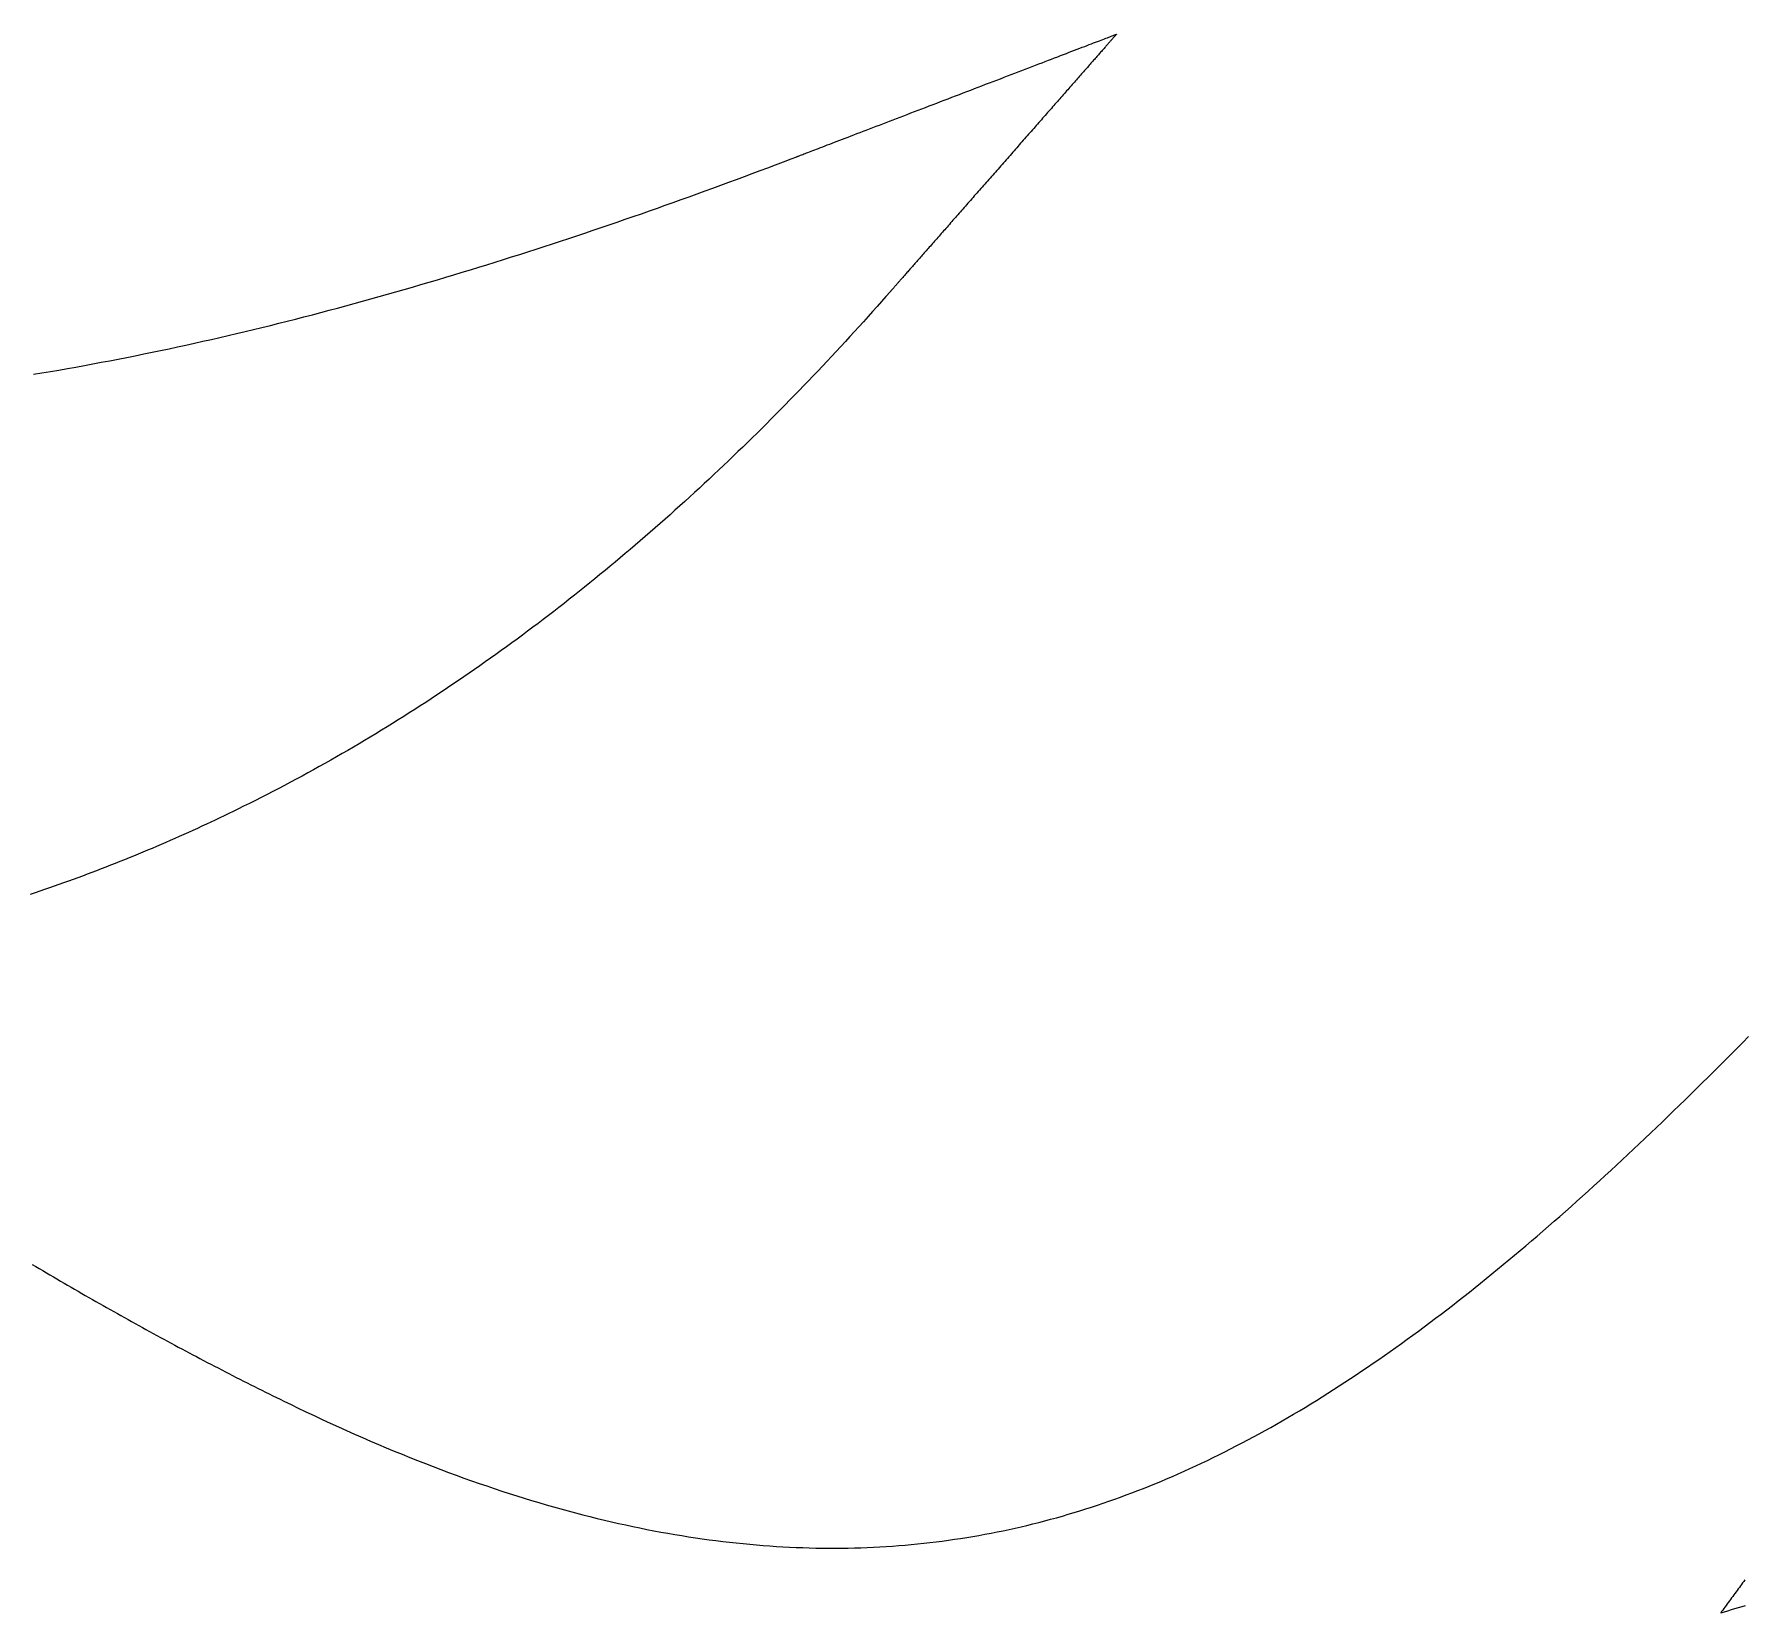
# Model space of a CAD drawing. Extents: x -6.8 to 6.8, y -8.6 to 0.4.
# Drawn here: x -4.996 to -3.442, y -6.168 to -4.734 of the extents above; entities that cross this region are included whole.
import ezdxf

# ---------------------------------------------------------------- set-up
doc = ezdxf.new("R2010")
doc.units = 0
doc.layers.add('4', color=50, linetype='CONTINUOUS')

msp = doc.modelspace()

# ---------------------------------------------------------------- linework, layer by layer
at = {"layer": '4', "color": 2}
for points in [[(-4.99631, -5.04284, 0), (-4.98861, -5.04157, 0), (-4.98091, -5.04027, 0), (-4.9732, -5.03895, 0), (-4.9655, -5.03761, 0), (-4.9578, -5.03624, 0), (-4.9501, -5.03484, 0), (-4.9424, -5.03343, 0), (-4.9347, -5.03198, 0), (-4.927, -5.03052, 0), (-4.91931, -5.02903, 0), (-4.91161, -5.02751, 0), (-4.90392, -5.02597, 0), (-4.89623, -5.02441, 0), (-4.88854, -5.02283, 0), (-4.88086, -5.02123, 0), (-4.87317, -5.0196, 0), (-4.86549, -5.01795, 0), (-4.85781, -5.01627, 0), (-4.85014, -5.01458, 0), (-4.84247, -5.01287, 0), (-4.8348, -5.01113, 0), (-4.82713, -5.00937, 0), (-4.81947, -5.00759, 0), (-4.81181, -5.00579, 0), (-4.80416, -5.00397, 0), (-4.79651, -5.00213, 0), (-4.78886, -5.00027, 0), (-4.78122, -4.99839, 0), (-4.77358, -4.9965, 0), (-4.76595, -4.99458, 0), (-4.75832, -4.99264, 0), (-4.75069, -4.99068, 0), (-4.74308, -4.98871, 0), (-4.73546, -4.98672, 0), (-4.72786, -4.9847, 0), (-4.72025, -4.98267, 0), (-4.71266, -4.98063, 0), (-4.70507, -4.97856, 0), (-4.69748, -4.97648, 0), (-4.6899, -4.97438, 0), (-4.68233, -4.97227, 0), (-4.67477, -4.97013, 0), (-4.66721, -4.96798, 0), (-4.65966, -4.96582, 0), (-4.65211, -4.96364, 0), (-4.64457, -4.96144, 0), (-4.63704, -4.95923, 0), (-4.62952, -4.957, 0), (-4.62201, -4.95476, 0), (-4.6145, -4.9525, 0), (-4.607, -4.95023, 0), (-4.59951, -4.94794, 0), (-4.59202, -4.94564, 0), (-4.58455, -4.94333, 0), (-4.57708, -4.941, 0), (-4.56963, -4.93865, 0), (-4.56218, -4.9363, 0), (-4.55474, -4.93393, 0), (-4.54731, -4.93155, 0), (-4.53989, -4.92915, 0), (-4.53247, -4.92675, 0), (-4.52507, -4.92433, 0), (-4.51768, -4.9219, 0), (-4.5103, -4.91945, 0), (-4.50293, -4.917, 0), (-4.49556, -4.91453, 0), (-4.48821, -4.91206, 0), (-4.48087, -4.90957, 0), (-4.47354, -4.90707, 0), (-4.46622, -4.90456, 0), (-4.45892, -4.90204, 0), (-4.45162, -4.89951, 0), (-4.44433, -4.89698, 0), (-4.43706, -4.89443, 0), (-4.4298, -4.89187, 0), (-4.42255, -4.8893, 0), (-4.41531, -4.88673, 0), (-4.40808, -4.88414, 0), (-4.40087, -4.88155, 0), (-4.39367, -4.87895, 0), (-4.38648, -4.87634, 0), (-4.3793, -4.87372, 0), (-4.37214, -4.8711, 0), (-4.36499, -4.86846, 0), (-4.35786, -4.86583, 0), (-4.35073, -4.86318, 0), (-4.34362, -4.86053, 0), (-4.33653, -4.85787, 0), (-4.32945, -4.8552, 0), (-4.32238, -4.85253, 0), (-4.31533, -4.84985, 0), (-4.30829, -4.84717, 0), (-4.30319, -4.84522, 0), (-4.3031, -4.84519, 0), (-4.30291, -4.84511, 0), (-4.30262, -4.845, 0), (-4.30223, -4.84485, 0), (-4.30173, -4.84466, 0), (-4.30114, -4.84443, 0), (-4.30045, -4.84417, 0), (-4.29966, -4.84387, 0), (-4.29878, -4.84353, 0), (-4.2978, -4.84316, 0), (-4.29674, -4.84275, 0), (-4.29559, -4.84231, 0), (-4.29435, -4.84183, 0), (-4.29302, -4.84133, 0), (-4.29162, -4.84079, 0), (-4.29013, -4.84021, 0), (-4.28856, -4.83961, 0), (-4.28691, -4.83898, 0), (-4.28518, -4.83832, 0), (-4.28338, -4.83763, 0), (-4.28151, -4.83691, 0), (-4.27956, -4.83617, 0), (-4.27754, -4.83539, 0), (-4.27546, -4.8346, 0), (-4.27331, -4.83377, 0), (-4.27109, -4.83292, 0), (-4.26881, -4.83205, 0), (-4.26647, -4.83115, 0), (-4.26407, -4.83023, 0), (-4.26161, -4.82929, 0), (-4.2591, -4.82833, 0), (-4.25653, -4.82734, 0), (-4.25391, -4.82634, 0), (-4.25123, -4.82531, 0), (-4.24851, -4.82427, 0), (-4.24573, -4.82321, 0), (-4.24292, -4.82213, 0), (-4.24005, -4.82103, 0), (-4.23715, -4.81992, 0), (-4.2342, -4.81879, 0), (-4.23121, -4.81764, 0), (-4.22819, -4.81648, 0), (-4.22513, -4.81531, 0), (-4.22203, -4.81413, 0), (-4.21891, -4.81293, 0), (-4.21575, -4.81172, 0), (-4.21256, -4.8105, 0), (-4.20934, -4.80926, 0), (-4.2061, -4.80802, 0), (-4.20284, -4.80677, 0), (-4.19955, -4.80551, 0), (-4.19624, -4.80424, 0), (-4.19291, -4.80297, 0), (-4.18956, -4.80169, 0), (-4.1862, -4.8004, 0), (-4.18283, -4.7991, 0), (-4.17944, -4.79781, 0), (-4.17604, -4.7965, 0), (-4.17263, -4.7952, 0), (-4.16922, -4.79389, 0), (-4.1658, -4.79258, 0), (-4.16238, -4.79127, 0), (-4.15895, -4.78996, 0), (-4.15552, -4.78864, 0), (-4.1521, -4.78733, 0), (-4.14867, -4.78602, 0), (-4.14526, -4.78471, 0), (-4.14185, -4.7834, 0), (-4.13844, -4.7821, 0), (-4.13505, -4.7808, 0), (-4.13167, -4.7795, 0), (-4.1283, -4.77821, 0), (-4.12494, -4.77693, 0), (-4.1216, -4.77565, 0), (-4.11828, -4.77438, 0), (-4.11498, -4.77311, 0), (-4.11171, -4.77186, 0), (-4.10845, -4.77061, 0), (-4.10522, -4.76937, 0), (-4.10202, -4.76814, 0), (-4.09884, -4.76693, 0), (-4.0957, -4.76572, 0), (-4.09259, -4.76453, 0), (-4.08951, -4.76335, 0), (-4.08646, -4.76218, 0), (-4.08346, -4.76103, 0), (-4.08049, -4.75989, 0), (-4.07756, -4.75877, 0), (-4.07467, -4.75767, 0), (-4.07183, -4.75658, 0), (-4.06903, -4.75551, 0), (-4.06628, -4.75445, 0), (-4.06358, -4.75342, 0), (-4.06093, -4.7524, 0), (-4.05833, -4.7514, 0), (-4.05578, -4.75043, 0), (-4.05329, -4.74948, 0), (-4.05086, -4.74854, 0), (-4.04849, -4.74763, 0), (-4.04618, -4.74675, 0), (-4.04392, -4.74589, 0), (-4.04174, -4.74505, 0), (-4.03962, -4.74424, 0), (-4.03756, -4.74345, 0), (-4.03558, -4.74269, 0), (-4.03367, -4.74196, 0), (-4.03183, -4.74125, 0), (-4.03006, -4.74057, 0), (-4.02837, -4.73993, 0), (-4.02676, -4.73931, 0), (-4.02522, -4.73872, 0), (-4.02377, -4.73816, 0), (-4.0224, -4.73764, 0), (-4.02111, -4.73715, 0), (-4.01991, -4.73669, 0), (-4.0188, -4.73626, 0), (-4.01778, -4.73587, 0), (-4.01685, -4.73551, 0), (-4.01601, -4.73519, 0), (-4.01527, -4.73491, 0), (-4.01462, -4.73466, 0), (-4.01407, -4.73445, 0), (-4.01362, -4.73427, 0), (-4.01327, -4.73414, 0), (-4.01303, -4.73405, 0), (-4.01289, -4.73399, 0), (-4.01285, -4.73398, 0), (-4.01286, -4.734, 0), (-4.0129, -4.73403, 0), (-4.01295, -4.73409, 0), (-4.01301, -4.73417, 0), (-4.0131, -4.73427, 0), (-4.01321, -4.73439, 0), (-4.01333, -4.73453, 0), (-4.01347, -4.73469, 0), (-4.01363, -4.73487, 0), (-4.01381, -4.73507, 0), (-4.01401, -4.7353, 0), (-4.01422, -4.73554, 0), (-4.01445, -4.7358, 0), (-4.0147, -4.73608, 0), (-4.01496, -4.73638, 0), (-4.01524, -4.7367, 0), (-4.01554, -4.73704, 0), (-4.01585, -4.73739, 0), (-4.01618, -4.73777, 0), (-4.01653, -4.73816, 0), (-4.01689, -4.73858, 0), (-4.01727, -4.73901, 0), (-4.01766, -4.73945, 0), (-4.01807, -4.73992, 0), (-4.0185, -4.7404, 0), (-4.01894, -4.7409, 0), (-4.01939, -4.74142, 0), (-4.01986, -4.74196, 0), (-4.02035, -4.74251, 0), (-4.02085, -4.74308, 0), (-4.02136, -4.74366, 0), (-4.02189, -4.74426, 0), (-4.02243, -4.74488, 0), (-4.02299, -4.74552, 0), (-4.02356, -4.74617, 0), (-4.02414, -4.74683, 0), (-4.02474, -4.74751, 0), (-4.02535, -4.74821, 0), (-4.02598, -4.74892, 0), (-4.02662, -4.74965, 0), (-4.02727, -4.75039, 0), (-4.02793, -4.75114, 0), (-4.02861, -4.75191, 0), (-4.0293, -4.7527, 0), (-4.03, -4.7535, 0), (-4.03072, -4.75431, 0), (-4.03144, -4.75514, 0), (-4.03218, -4.75598, 0), (-4.03293, -4.75683, 0), (-4.03369, -4.7577, 0), (-4.03447, -4.75858, 0), (-4.03525, -4.75947, 0), (-4.03605, -4.76038, 0), (-4.03685, -4.7613, 0), (-4.03767, -4.76223, 0), (-4.0385, -4.76317, 0), (-4.03934, -4.76412, 0), (-4.04019, -4.76509, 0), (-4.04105, -4.76607, 0), (-4.04192, -4.76706, 0), (-4.0428, -4.76806, 0), (-4.04369, -4.76908, 0), (-4.04459, -4.7701, 0), (-4.0455, -4.77114, 0), (-4.04642, -4.77218, 0), (-4.04735, -4.77324, 0), (-4.04829, -4.77431, 0), (-4.04923, -4.77538, 0), (-4.05019, -4.77647, 0), (-4.05115, -4.77757, 0), (-4.05213, -4.77867, 0), (-4.05311, -4.77979, 0), (-4.0541, -4.78092, 0), (-4.05509, -4.78205, 0), (-4.0561, -4.7832, 0), (-4.05711, -4.78435, 0), (-4.05813, -4.78551, 0), (-4.05916, -4.78668, 0), (-4.0602, -4.78786, 0), (-4.06124, -4.78904, 0), (-4.06229, -4.79024, 0), (-4.06335, -4.79144, 0), (-4.06441, -4.79265, 0), (-4.06548, -4.79387, 0), (-4.06656, -4.79509, 0), (-4.06764, -4.79633, 0), (-4.06873, -4.79756, 0), (-4.06982, -4.79881, 0), (-4.07092, -4.80006, 0), (-4.07203, -4.80132, 0), (-4.07314, -4.80259, 0), (-4.07426, -4.80386, 0), (-4.07538, -4.80514, 0), (-4.07651, -4.80642, 0), (-4.07764, -4.80771, 0), (-4.07878, -4.809, 0), (-4.07992, -4.8103, 0), (-4.08107, -4.81161, 0), (-4.08222, -4.81292, 0), (-4.08337, -4.81423, 0), (-4.08453, -4.81555, 0), (-4.08569, -4.81687, 0), (-4.08686, -4.8182, 0), (-4.08803, -4.81953, 0), (-4.08921, -4.82087, 0), (-4.09038, -4.82221, 0), (-4.09156, -4.82355, 0), (-4.09275, -4.82489, 0), (-4.09393, -4.82624, 0), (-4.09512, -4.8276, 0), (-4.09631, -4.82895, 0), (-4.0975, -4.83031, 0), (-4.0987, -4.83167, 0), (-4.0999, -4.83303, 0), (-4.1011, -4.8344, 0), (-4.1023, -4.83577, 0), (-4.1035, -4.83714, 0), (-4.10471, -4.83851, 0), (-4.10591, -4.83988, 0), (-4.10712, -4.84125, 0), (-4.10833, -4.84263, 0), (-4.10954, -4.844, 0), (-4.11075, -4.84538, 0), (-4.11196, -4.84676, 0), (-4.11317, -4.84813, 0), (-4.11438, -4.84951, 0), (-4.11559, -4.85089, 0), (-4.1168, -4.85227, 0), (-4.11801, -4.85365, 0), (-4.11922, -4.85503, 0), (-4.12043, -4.8564, 0), (-4.12164, -4.85778, 0), (-4.12285, -4.85915, 0), (-4.12406, -4.86053, 0), (-4.12527, -4.8619, 0), (-4.12647, -4.86327, 0), (-4.12768, -4.86465, 0), (-4.12888, -4.86601, 0), (-4.13008, -4.86738, 0), (-4.13128, -4.86875, 0), (-4.13248, -4.87011, 0), (-4.13367, -4.87147, 0), (-4.13487, -4.87283, 0), (-4.13606, -4.87418, 0), (-4.13725, -4.87553, 0), (-4.13843, -4.87688, 0), (-4.13961, -4.87823, 0), (-4.14079, -4.87957, 0), (-4.14197, -4.88091, 0), (-4.14314, -4.88224, 0), (-4.14431, -4.88357, 0), (-4.14548, -4.8849, 0), (-4.14664, -4.88622, 0), (-4.1478, -4.88754, 0), (-4.14895, -4.88885, 0), (-4.1501, -4.89016, 0), (-4.15125, -4.89147, 0), (-4.15239, -4.89277, 0), (-4.15353, -4.89406, 0), (-4.15466, -4.89535, 0), (-4.15578, -4.89663, 0), (-4.15691, -4.8979, 0), (-4.15802, -4.89917, 0), (-4.15913, -4.90044, 0), (-4.16024, -4.9017, 0), (-4.16134, -4.90295, 0), (-4.16243, -4.90419, 0), (-4.16352, -4.90543, 0), (-4.1646, -4.90666, 0), (-4.16568, -4.90788, 0), (-4.16675, -4.9091, 0), (-4.16781, -4.91031, 0), (-4.16886, -4.91151, 0), (-4.16991, -4.9127, 0), (-4.17095, -4.91389, 0), (-4.17199, -4.91507, 0), (-4.17301, -4.91623, 0), (-4.17403, -4.91739, 0), (-4.17504, -4.91854, 0), (-4.17605, -4.91969, 0), (-4.17704, -4.92082, 0), (-4.17803, -4.92194, 0), (-4.17901, -4.92306, 0), (-4.17998, -4.92416, 0), (-4.18095, -4.92526, 0), (-4.1819, -4.92634, 0), (-4.18284, -4.92742, 0), (-4.18378, -4.92849, 0), (-4.18471, -4.92954, 0), (-4.18562, -4.93058, 0), (-4.18653, -4.93162, 0), (-4.18743, -4.93264, 0), (-4.18832, -4.93365, 0), (-4.1892, -4.93465, 0), (-4.19007, -4.93564, 0), (-4.19093, -4.93662, 0), (-4.19177, -4.93758, 0), (-4.19261, -4.93853, 0), (-4.19344, -4.93948, 0), (-4.19425, -4.9404, 0), (-4.19506, -4.94132, 0), (-4.19585, -4.94222, 0), (-4.19664, -4.94311, 0), (-4.19741, -4.94399, 0), (-4.19817, -4.94486, 0), (-4.19892, -4.94571, 0), (-4.19965, -4.94655, 0), (-4.20038, -4.94737, 0), (-4.20109, -4.94818, 0), (-4.20179, -4.94898, 0), (-4.20247, -4.94976, 0), (-4.20315, -4.95053, 0), (-4.20381, -4.95128, 0), (-4.20446, -4.95202, 0), (-4.2051, -4.95274, 0), (-4.20572, -4.95345, 0), (-4.20633, -4.95414, 0), (-4.20692, -4.95482, 0), (-4.20751, -4.95548, 0), (-4.20807, -4.95613, 0), (-4.20863, -4.95676, 0), (-4.20917, -4.95738, 0), (-4.2097, -4.95797, 0), (-4.21021, -4.95856, 0), (-4.2107, -4.95912, 0), (-4.21119, -4.95967, 0), (-4.21165, -4.9602, 0), (-4.21211, -4.96072, 0), (-4.21254, -4.96122, 0), (-4.21297, -4.9617, 0), (-4.21337, -4.96216, 0), (-4.21376, -4.9626, 0), (-4.21414, -4.96303, 0), (-4.2145, -4.96344, 0), (-4.21484, -4.96383, 0), (-4.21517, -4.9642, 0), (-4.21548, -4.96456, 0), (-4.21577, -4.96489, 0), (-4.21605, -4.96521, 0), (-4.21631, -4.9655, 0), (-4.21655, -4.96578, 0), (-4.21678, -4.96604, 0), (-4.21699, -4.96628, 0), (-4.21718, -4.96649, 0), (-4.21736, -4.96669, 0), (-4.21751, -4.96687, 0), (-4.21765, -4.96703, 0), (-4.21777, -4.96717, 0), (-4.21787, -4.96728, 0), (-4.21796, -4.96738, 0), (-4.21802, -4.96745, 0), (-4.21807, -4.96751, 0), (-4.2181, -4.96754, 0), (-4.21811, -4.96755, 0)], [(-4.21811, -4.96755, 0), (-4.22217, -4.97216, 0), (-4.22624, -4.97676, 0), (-4.23032, -4.98135, 0), (-4.2344, -4.98593, 0), (-4.23849, -4.99049, 0), (-4.2426, -4.99505, 0), (-4.24671, -4.99959, 0), (-4.25082, -5.00411, 0), (-4.25495, -5.00863, 0), (-4.25908, -5.01313, 0), (-4.26323, -5.01762, 0), (-4.26738, -5.0221, 0), (-4.27154, -5.02656, 0), (-4.27571, -5.03102, 0), (-4.27989, -5.03545, 0), (-4.28407, -5.03988, 0), (-4.28827, -5.04429, 0), (-4.29247, -5.04869, 0), (-4.29668, -5.05308, 0), (-4.3009, -5.05745, 0), (-4.30513, -5.06182, 0), (-4.30937, -5.06616, 0), (-4.31362, -5.0705, 0), (-4.31787, -5.07482, 0), (-4.32214, -5.07913, 0), (-4.32641, -5.08342, 0), (-4.33069, -5.0877, 0), (-4.33499, -5.09197, 0), (-4.33929, -5.09622, 0), (-4.3436, -5.10046, 0), (-4.34792, -5.10469, 0), (-4.35225, -5.1089, 0), (-4.35658, -5.1131, 0), (-4.36093, -5.11728, 0), (-4.36529, -5.12145, 0), (-4.36965, -5.12561, 0), (-4.37403, -5.12975, 0), (-4.37841, -5.13388, 0), (-4.38281, -5.13799, 0), (-4.38721, -5.14209, 0), (-4.39162, -5.14618, 0), (-4.39605, -5.15025, 0), (-4.40048, -5.15431, 0), (-4.40492, -5.15835, 0), (-4.40937, -5.16238, 0), (-4.41383, -5.16639, 0), (-4.4183, -5.17039, 0), (-4.42278, -5.17437, 0), (-4.42727, -5.17834, 0), (-4.43178, -5.1823, 0), (-4.43629, -5.18624, 0), (-4.44081, -5.19016, 0), (-4.44534, -5.19407, 0), (-4.44988, -5.19797, 0), (-4.45443, -5.20185, 0), (-4.45899, -5.20571, 0), (-4.46356, -5.20956, 0), (-4.46814, -5.21339, 0), (-4.47273, -5.21721, 0), (-4.47733, -5.22102, 0), (-4.48194, -5.2248, 0), (-4.48656, -5.22858, 0), (-4.4912, -5.23233, 0), (-4.49584, -5.23607, 0), (-4.50049, -5.2398, 0), (-4.50515, -5.24351, 0), (-4.50983, -5.2472, 0), (-4.51451, -5.25088, 0), (-4.51921, -5.25455, 0), (-4.52391, -5.25819, 0), (-4.52863, -5.26182, 0), (-4.53336, -5.26544, 0), (-4.53809, -5.26904, 0), (-4.54284, -5.27262, 0), (-4.5476, -5.27618, 0), (-4.55237, -5.27973, 0), (-4.55715, -5.28327, 0), (-4.56194, -5.28678, 0), (-4.56675, -5.29028, 0), (-4.57156, -5.29377, 0), (-4.57638, -5.29724, 0), (-4.58122, -5.30069, 0), (-4.58607, -5.30412, 0), (-4.59092, -5.30754, 0), (-4.59579, -5.31094, 0), (-4.60067, -5.31432, 0), (-4.60556, -5.31769, 0), (-4.61047, -5.32104, 0), (-4.61538, -5.32437, 0), (-4.62031, -5.32769, 0), (-4.62524, -5.33099, 0), (-4.63019, -5.33427, 0), (-4.63515, -5.33753, 0), (-4.64012, -5.34078, 0), (-4.6451, -5.34401, 0), (-4.6501, -5.34722, 0), (-4.6551, -5.35042, 0), (-4.66012, -5.35359, 0), (-4.66515, -5.35675, 0), (-4.67019, -5.3599, 0), (-4.67524, -5.36302, 0), (-4.68031, -5.36613, 0), (-4.68538, -5.36922, 0), (-4.69047, -5.37229, 0), (-4.69557, -5.37534, 0), (-4.70068, -5.37837, 0), (-4.70581, -5.38139, 0), (-4.71094, -5.38439, 0), (-4.71609, -5.38737, 0), (-4.72125, -5.39033, 0), (-4.72642, -5.39328, 0), (-4.7316, -5.3962, 0), (-4.7368, -5.39911, 0), (-4.74201, -5.402, 0), (-4.74723, -5.40487, 0), (-4.75246, -5.40772, 0), (-4.75771, -5.41056, 0), (-4.76297, -5.41337, 0), (-4.76824, -5.41617, 0), (-4.77352, -5.41895, 0), (-4.77881, -5.42171, 0), (-4.78412, -5.42445, 0), (-4.78944, -5.42717, 0), (-4.79477, -5.42987, 0), (-4.80012, -5.43255, 0), (-4.80548, -5.43521, 0), (-4.81085, -5.43786, 0), (-4.815, -5.43989, 0), (-4.81903, -5.44184, 0), (-4.82307, -5.44379, 0), (-4.82712, -5.44572, 0), (-4.83118, -5.44764, 0), (-4.83524, -5.44955, 0), (-4.83931, -5.45145, 0), (-4.84338, -5.45334, 0), (-4.84746, -5.45522, 0), (-4.85155, -5.45709, 0), (-4.85565, -5.45894, 0), (-4.85975, -5.46079, 0), (-4.86386, -5.46262, 0), (-4.86798, -5.46445, 0), (-4.8721, -5.46626, 0), (-4.87623, -5.46806, 0), (-4.88037, -5.46985, 0), (-4.88452, -5.47163, 0), (-4.88867, -5.47339, 0), (-4.89283, -5.47515, 0), (-4.897, -5.47689, 0), (-4.90117, -5.47862, 0), (-4.90535, -5.48035, 0), (-4.90954, -5.48206, 0), (-4.91373, -5.48375, 0), (-4.91794, -5.48544, 0), (-4.92214, -5.48712, 0), (-4.92636, -5.48878, 0), (-4.93058, -5.49043, 0), (-4.93482, -5.49207, 0), (-4.93905, -5.4937, 0), (-4.9433, -5.49532, 0), (-4.94755, -5.49693, 0), (-4.95181, -5.49852, 0), (-4.95608, -5.50011, 0), (-4.96036, -5.50168, 0), (-4.96464, -5.50324, 0), (-4.96893, -5.50478, 0), (-4.97322, -5.50632, 0), (-4.97753, -5.50784, 0), (-4.98184, -5.50936, 0), (-4.98616, -5.51086, 0), (-4.99049, -5.51235, 0), (-4.99482, -5.51382, 0), (-4.99916, -5.51529, 0)], [(-4.99743, -5.85117, 0), (-4.99423, -5.85308, 0), (-4.99103, -5.85498, 0), (-4.98783, -5.85688, 0), (-4.98462, -5.85877, 0), (-4.98141, -5.86067, 0), (-4.9782, -5.86255, 0), (-4.97499, -5.86444, 0), (-4.97178, -5.86632, 0), (-4.96857, -5.8682, 0), (-4.96535, -5.87007, 0), (-4.96213, -5.87194, 0), (-4.95891, -5.8738, 0), (-4.95569, -5.87567, 0), (-4.95247, -5.87753, 0), (-4.94924, -5.87938, 0), (-4.94602, -5.88123, 0), (-4.94279, -5.88308, 0), (-4.93956, -5.88492, 0), (-4.93633, -5.88676, 0), (-4.93309, -5.8886, 0), (-4.92986, -5.89043, 0), (-4.92662, -5.89226, 0), (-4.92338, -5.89409, 0), (-4.92014, -5.89591, 0), (-4.9169, -5.89773, 0), (-4.91366, -5.89954, 0), (-4.91041, -5.90135, 0), (-4.90716, -5.90316, 0), (-4.90391, -5.90496, 0), (-4.90066, -5.90676, 0), (-4.89741, -5.90855, 0), (-4.89415, -5.91034, 0), (-4.8909, -5.91213, 0), (-4.88764, -5.91391, 0), (-4.88438, -5.91569, 0), (-4.88111, -5.91747, 0), (-4.87785, -5.91924, 0), (-4.87458, -5.921, 0), (-4.87132, -5.92277, 0), (-4.86805, -5.92452, 0), (-4.86477, -5.92628, 0), (-4.8615, -5.92803, 0), (-4.85822, -5.92978, 0), (-4.85495, -5.93152, 0), (-4.85167, -5.93326, 0), (-4.84839, -5.93499, 0), (-4.8451, -5.93672, 0), (-4.84182, -5.93845, 0), (-4.83853, -5.94017, 0), (-4.83524, -5.94189, 0), (-4.83195, -5.9436, 0), (-4.82866, -5.94531, 0), (-4.82536, -5.94702, 0), (-4.82206, -5.94872, 0), (-4.81877, -5.95041, 0), (-4.81546, -5.95211, 0), (-4.81216, -5.95379, 0), (-4.80886, -5.95548, 0), (-4.80555, -5.95716, 0), (-4.80224, -5.95883, 0), (-4.79893, -5.9605, 0), (-4.79562, -5.96217, 0), (-4.7923, -5.96383, 0), (-4.78899, -5.96549, 0), (-4.78567, -5.96714, 0), (-4.78235, -5.96879, 0), (-4.77903, -5.97044, 0), (-4.7757, -5.97208, 0), (-4.77237, -5.97372, 0), (-4.76904, -5.97535, 0), (-4.76571, -5.97697, 0), (-4.76238, -5.9786, 0), (-4.75643, -5.98148, 0), (-4.74898, -5.98505, 0), (-4.74156, -5.98856, 0), (-4.73416, -5.99202, 0), (-4.7268, -5.99542, 0), (-4.71945, -5.99877, 0), (-4.71214, -6.00207, 0), (-4.70485, -6.00532, 0), (-4.69758, -6.00851, 0), (-4.69035, -6.01165, 0), (-4.68313, -6.01473, 0), (-4.67595, -6.01777, 0), (-4.66878, -6.02075, 0), (-4.66165, -6.02368, 0), (-4.65453, -6.02655, 0), (-4.64745, -6.02938, 0), (-4.64038, -6.03215, 0), (-4.63335, -6.03487, 0), (-4.62633, -6.03754, 0), (-4.61934, -6.04015, 0), (-4.61238, -6.04272, 0), (-4.60544, -6.04523, 0), (-4.59852, -6.0477, 0), (-4.59162, -6.05011, 0), (-4.58475, -6.05247, 0), (-4.57791, -6.05478, 0), (-4.57108, -6.05704, 0), (-4.56428, -6.05925, 0), (-4.55751, -6.06141, 0), (-4.55075, -6.06352, 0), (-4.54402, -6.06558, 0), (-4.53731, -6.06759, 0), (-4.53063, -6.06955, 0), (-4.52396, -6.07146, 0), (-4.51732, -6.07332, 0), (-4.5107, -6.07513, 0), (-4.5041, -6.0769, 0), (-4.49753, -6.07861, 0), (-4.49097, -6.08028, 0), (-4.48444, -6.08189, 0), (-4.47793, -6.08346, 0), (-4.47144, -6.08498, 0), (-4.46497, -6.08645, 0), (-4.45852, -6.08787, 0), (-4.4521, -6.08925, 0), (-4.44569, -6.09058, 0), (-4.43931, -6.09186, 0), (-4.43294, -6.09309, 0), (-4.4266, -6.09427, 0), (-4.42027, -6.09541, 0), (-4.41397, -6.0965, 0), (-4.40768, -6.09755, 0), (-4.40142, -6.09854, 0), (-4.39517, -6.09949, 0), (-4.38895, -6.1004, 0), (-4.38274, -6.10125, 0), (-4.37656, -6.10207, 0), (-4.37039, -6.10283, 0), (-4.36424, -6.10355, 0), (-4.35811, -6.10422, 0), (-4.352, -6.10485, 0), (-4.34591, -6.10543, 0), (-4.33983, -6.10597, 0), (-4.33378, -6.10646, 0), (-4.32774, -6.10691, 0), (-4.32172, -6.10731, 0), (-4.31572, -6.10767, 0), (-4.30973, -6.10798, 0), (-4.30377, -6.10825, 0), (-4.29782, -6.10847, 0), (-4.29189, -6.10865, 0), (-4.28597, -6.10879, 0), (-4.28008, -6.10888, 0), (-4.2742, -6.10893, 0), (-4.26833, -6.10893, 0), (-4.26249, -6.10889, 0), (-4.25666, -6.10881, 0), (-4.25084, -6.10868, 0), (-4.24505, -6.10851, 0), (-4.23927, -6.1083, 0), (-4.2335, -6.10805, 0), (-4.22775, -6.10775, 0), (-4.22202, -6.10741, 0), (-4.2163, -6.10703, 0), (-4.2106, -6.1066, 0), (-4.20491, -6.10614, 0), (-4.19924, -6.10563, 0), (-4.19358, -6.10508, 0), (-4.18794, -6.10449, 0), (-4.18231, -6.10386, 0), (-4.1767, -6.10318, 0), (-4.1711, -6.10247, 0), (-4.16552, -6.10171, 0), (-4.15995, -6.10091, 0), (-4.15439, -6.10007, 0), (-4.14885, -6.0992, 0), (-4.14332, -6.09828, 0), (-4.13781, -6.09732, 0), (-4.13231, -6.09632, 0), (-4.12682, -6.09528, 0), (-4.12135, -6.0942, 0), (-4.11589, -6.09308, 0), (-4.11044, -6.09192, 0), (-4.10501, -6.09072, 0), (-4.09958, -6.08948, 0), (-4.09418, -6.08821, 0), (-4.08878, -6.08689, 0), (-4.08339, -6.08554, 0), (-4.07802, -6.08414, 0), (-4.07266, -6.08271, 0), (-4.06731, -6.08124, 0), (-4.06198, -6.07973, 0), (-4.05665, -6.07819, 0), (-4.05134, -6.0766, 0), (-4.04604, -6.07498, 0), (-4.04075, -6.07332, 0), (-4.03547, -6.07162, 0), (-4.0302, -6.06989, 0), (-4.02494, -6.06811, 0), (-4.0197, -6.0663, 0), (-4.01446, -6.06446, 0), (-4.00923, -6.06257, 0), (-4.00402, -6.06065, 0), (-3.99881, -6.0587, 0), (-3.99362, -6.0567, 0), (-3.98843, -6.05467, 0), (-3.98326, -6.05261, 0), (-3.978, -6.05047, 0), (-3.97268, -6.04826, 0), (-3.96737, -6.04602, 0), (-3.96207, -6.04373, 0), (-3.95677, -6.04141, 0), (-3.95148, -6.03905, 0), (-3.94619, -6.03666, 0), (-3.94091, -6.03422, 0), (-3.93564, -6.03175, 0), (-3.93037, -6.02924, 0), (-3.92511, -6.0267, 0), (-3.91985, -6.02412, 0), (-3.9146, -6.0215, 0), (-3.90936, -6.01884, 0), (-3.90412, -6.01615, 0), (-3.89889, -6.01342, 0), (-3.89366, -6.01065, 0), (-3.88844, -6.00785, 0), (-3.88322, -6.00502, 0), (-3.878, -6.00215, 0), (-3.8728, -5.99924, 0), (-3.86759, -5.9963, 0), (-3.86239, -5.99332, 0), (-3.8572, -5.99031, 0), (-3.852, -5.98726, 0), (-3.84682, -5.98418, 0), (-3.84163, -5.98106, 0), (-3.83645, -5.97791, 0), (-3.83128, -5.97472, 0), (-3.82611, -5.9715, 0), (-3.82094, -5.96825, 0), (-3.81577, -5.96496, 0), (-3.81061, -5.96164, 0), (-3.80545, -5.95829, 0), (-3.80029, -5.9549, 0), (-3.79514, -5.95148, 0), (-3.78999, -5.94802, 0), (-3.78484, -5.94454, 0), (-3.77969, -5.94102, 0), (-3.77455, -5.93747, 0), (-3.7694, -5.93388, 0), (-3.76426, -5.93027, 0), (-3.75913, -5.92662, 0), (-3.75399, -5.92294, 0), (-3.74885, -5.91923, 0), (-3.74372, -5.91548, 0), (-3.73859, -5.91171, 0), (-3.73346, -5.9079, 0), (-3.72833, -5.90407, 0), (-3.7232, -5.9002, 0), (-3.71807, -5.8963, 0), (-3.71295, -5.89237, 0), (-3.70782, -5.88841, 0), (-3.70269, -5.88442, 0), (-3.69757, -5.8804, 0), (-3.69244, -5.87635, 0), (-3.68732, -5.87227, 0), (-3.68219, -5.86816, 0), (-3.67707, -5.86402, 0), (-3.67194, -5.85985, 0), (-3.66682, -5.85565, 0), (-3.66169, -5.85142, 0), (-3.65656, -5.84717, 0), (-3.65144, -5.84288, 0), (-3.64631, -5.83857, 0), (-3.64118, -5.83423, 0), (-3.63605, -5.82986, 0), (-3.63091, -5.82546, 0), (-3.62578, -5.82103, 0), (-3.62065, -5.81658, 0), (-3.61551, -5.8121, 0), (-3.61037, -5.80759, 0), (-3.60523, -5.80305, 0), (-3.60009, -5.79849, 0), (-3.59494, -5.7939, 0), (-3.5898, -5.78928, 0), (-3.58465, -5.78464, 0), (-3.5795, -5.77997, 0), (-3.57434, -5.77527, 0), (-3.56918, -5.77055, 0), (-3.56402, -5.7658, 0), (-3.55886, -5.76102, 0), (-3.55369, -5.75622, 0), (-3.54852, -5.75139, 0), (-3.54335, -5.74654, 0), (-3.53817, -5.74166, 0), (-3.53299, -5.73676, 0), (-3.52781, -5.73183, 0), (-3.52262, -5.72688, 0), (-3.51743, -5.7219, 0), (-3.51223, -5.7169, 0), (-3.50703, -5.71188, 0), (-3.50183, -5.70683, 0), (-3.49662, -5.70175, 0), (-3.4914, -5.69665, 0), (-3.48619, -5.69153, 0), (-3.48096, -5.68639, 0), (-3.47573, -5.68122, 0), (-3.4705, -5.67602, 0), (-3.46526, -5.67081, 0), (-3.46001, -5.66557, 0), (-3.45476, -5.66031, 0), (-3.44951, -5.65502, 0), (-3.44424, -5.64972, 0), (-3.43898, -5.64439, 0)], [(-3.44232, -6.13779, 0), (-3.44331, -6.13915, 0), (-3.4443, -6.14052, 0), (-3.44529, -6.14189, 0), (-3.44628, -6.14325, 0), (-3.44728, -6.14462, 0), (-3.44827, -6.14599, 0), (-3.44927, -6.14735, 0), (-3.45027, -6.14872, 0), (-3.45127, -6.15009, 0), (-3.45228, -6.15145, 0), (-3.45328, -6.15282, 0), (-3.45429, -6.15418, 0), (-3.4553, -6.15555, 0), (-3.45631, -6.15691, 0), (-3.45733, -6.15828, 0), (-3.45834, -6.15964, 0), (-3.45936, -6.16101, 0), (-3.46038, -6.16237, 0), (-3.4614, -6.16373, 0), (-3.46242, -6.1651, 0), (-3.46344, -6.16646, 0), (-3.46411, -6.16763, 0), (-3.4609, -6.16667, 0), (-3.45769, -6.16571, 0), (-3.45448, -6.16476, 0), (-3.45128, -6.1638, 0), (-3.44807, -6.16285, 0), (-3.44486, -6.1619, 0), (-3.44166, -6.16095, 0)]]:
    msp.add_polyline3d(points, dxfattribs=at)

doc.saveas('drawing.dxf')
